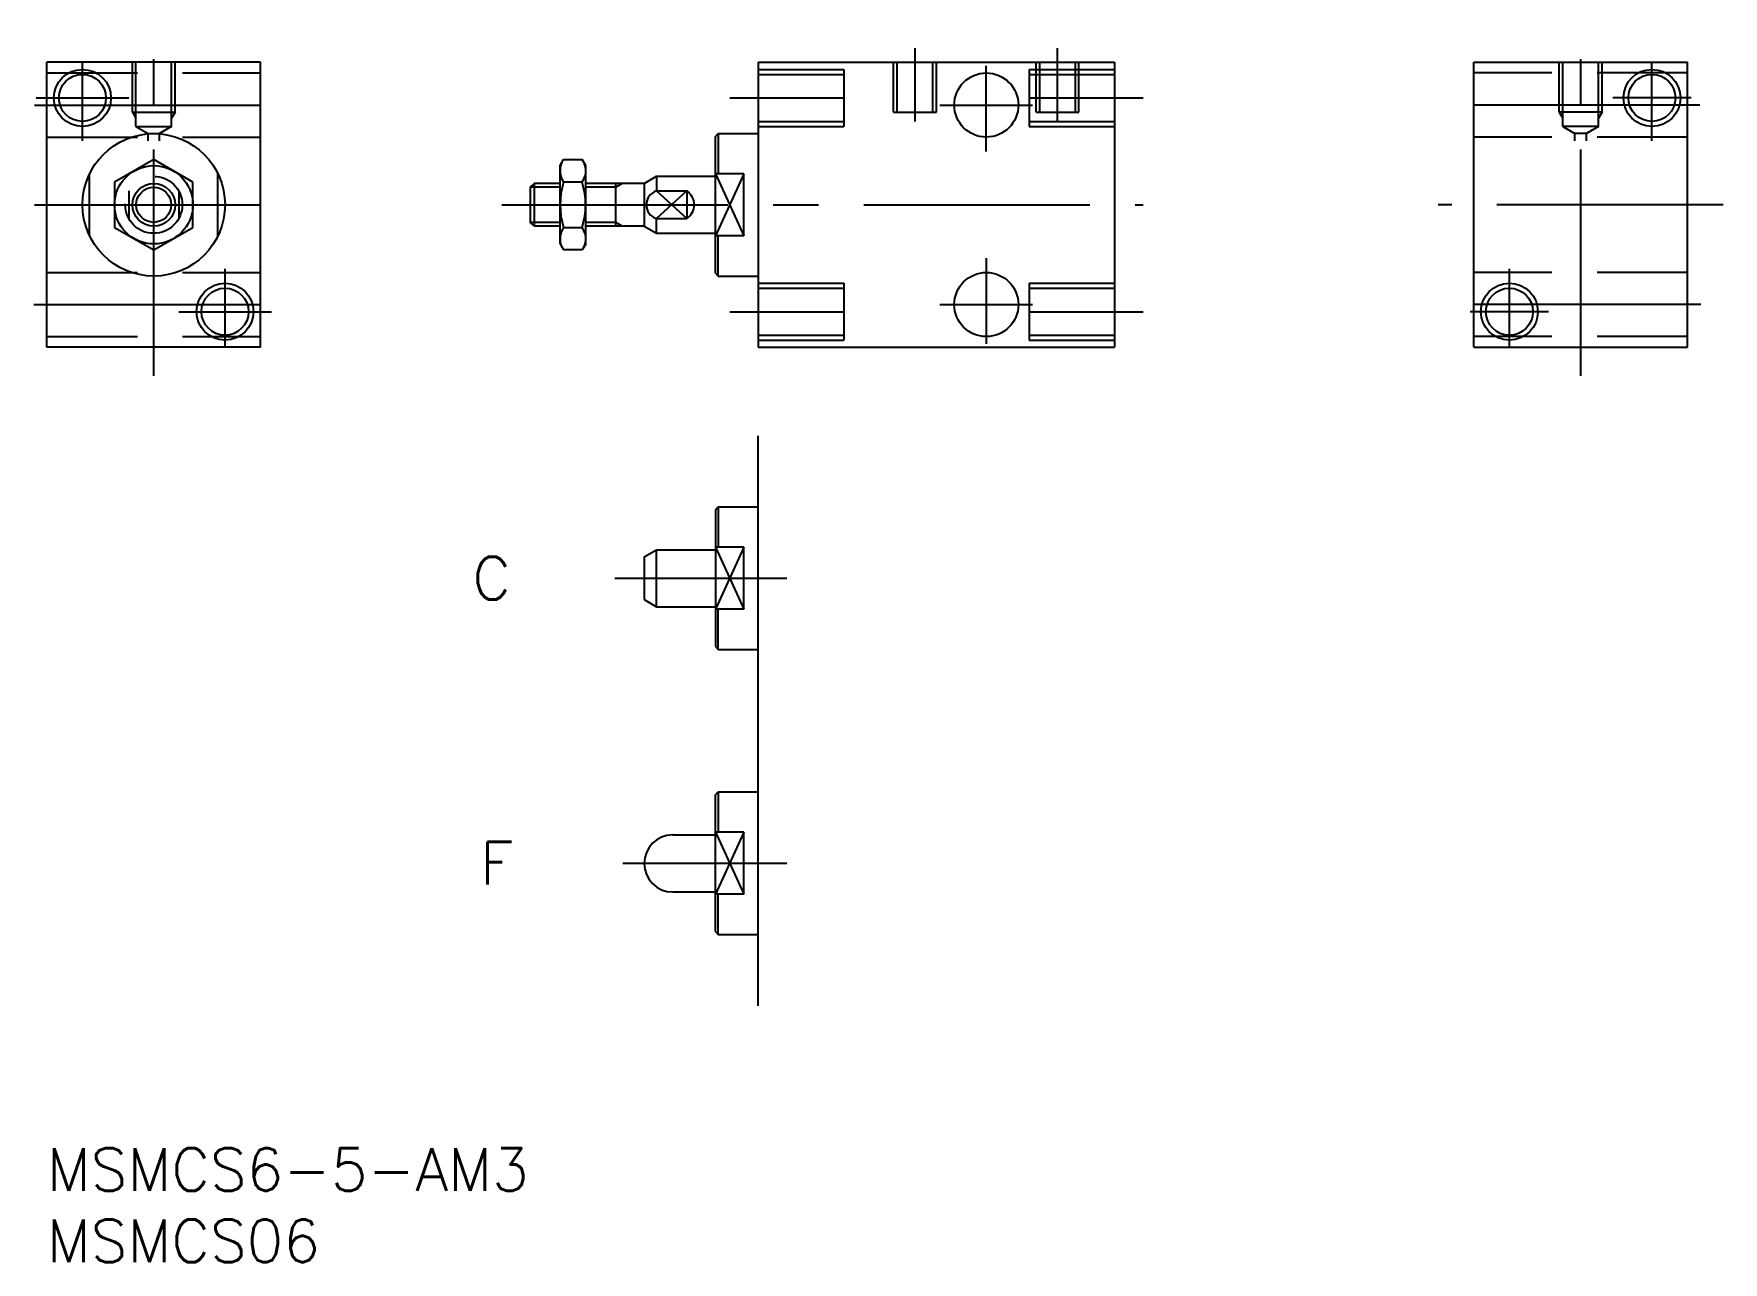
# Model space of a CAD drawing. Extents: x -1 to 118, y -8 to 78.
import ezdxf

# ---------------------------------------------------------------- set-up
doc = ezdxf.new("R2010")
doc.units = 0
doc.header["$LTSCALE"] = 0.5
doc.linetypes.add('CENTER', pattern=[50.8, 31.75, -6.35, 6.35, -6.35])
doc.linetypes.add('DASHED', pattern=[19.05, 12.7, -6.35])
for name, color, linetype in [('MSM_CENTER', 1, 'CENTER'), ('MSM_CONTINUOUS', 7, 'CONTINUOUS'), ('MSM_DASHED', 4, 'DASHED'), ('MSM_NARROW', 5, 'CONTINUOUS'), ('MSM_PART_NUMBER', 7, 'CONTINUOUS')]:
    doc.layers.add(name, color=color, linetype=linetype)
doc.styles.get("Standard").update_dxf_attribs({"font": 'txt.shx', "height": 1.2, "bigfont": 'bigfont.shx'})

# ---------------------------------------------------------------- blocks, each defined once
blk = doc.blocks.new('*U52')
at = {"layer": 'MSM_PART_NUMBER'}
blk.add_text('MSMCS6-5-AM3', height=3, dxfattribs=at).set_placement((0, -3))
blk = doc.blocks.new('*U53')
at = {"layer": 'MSM_PART_NUMBER'}
blk.add_text('MSMCS06', height=3, dxfattribs=at).set_placement((0, -8))
blk = doc.blocks.new('*U55')
at = {"layer": 'MSM_PART_NUMBER'}
blk.add_text('C', height=3, dxfattribs=at).set_placement((29.86, 38.5))
blk = doc.blocks.new('*U56')
at = {"layer": 'MSM_PART_NUMBER'}
blk.add_text('F', height=3, dxfattribs=at).set_placement((30.41, 18.5))

msp = doc.modelspace()

# ---------------------------------------------------------------- linework, layer by layer
at = {"layer": 'MSM_CENTER'}
for p, q in [((7.5, 54.2), (7.5, 78.2)), ((60.91, 72.05), (60.91, 77.19)), ((70.91, 72.05), (70.91, 77.19)), ((107.61, 54.2), (107.61, 78.2)), ((2.5, 70.7), (2.5, 76.2)), ((65.91, 69.95), (65.91, 75.95)), ((112.61, 70.7), (112.61, 76.2)), ((-0.75, 73.7), (5.75, 73.7)), ((47.91, 73.7), (55.91, 73.7)), ((68.91, 73.7), (76.91, 73.7)), ((115.36, 73.7), (109.86, 73.7)), ((-0.86, 73.2), (16.09, 73.2)), ((62.66, 73.2), (69.16, 73.2)), ((115.97, 73.2), (99.02, 73.2)), ((-0.86, 66.2), (16.09, 66.2)), ((31.91, 66.2), (76.91, 66.2)), ((117.61, 66.2), (97.61, 66.2)), ((12.5, 56.2), (12.5, 61.7)), ((65.91, 62.45), (65.91, 56.45)), ((102.61, 56.2), (102.61, 61.7)), ((-0.92, 59.2), (16.09, 59.2)), ((9.25, 58.7), (15.75, 58.7)), ((47.91, 58.7), (55.91, 58.7)), ((62.66, 59.2), (69.16, 59.2)), ((68.91, 58.7), (76.91, 58.7)), ((116.03, 59.2), (99.02, 59.2)), ((105.36, 58.7), (99.86, 58.7)), ((39.86, 40), (51.91, 40)), ((40.41, 20), (51.91, 20))]:
    msp.add_line(p, q, dxfattribs=at)
at = {"layer": 'MSM_CONTINUOUS'}
for p, q in [((0, 56.2), (0, 76.2)), ((15, 76.2), (0, 76.2)), ((15, 56.2), (15, 76.2)), ((49.91, 76.2), (74.91, 76.2)), ((49.91, 76.2), (49.91, 56.2)), ((74.91, 76.2), (74.91, 56.2)), ((100.11, 76.2), (115.11, 76.2)), ((100.11, 56.2), (100.11, 76.2)), ((115.11, 56.2), (115.11, 76.2)), ((6, 72.7), (6.25, 72.27)), ((46.91, 71), (47.11, 71.2)), ((47.11, 71.2), (49.91, 71.2)), ((47.11, 71.2), (47.11, 68.38)), ((46.91, 61.4), (46.91, 71)), ((7.5, 69.38), (4.75, 67.79)), ((10.25, 67.79), (7.5, 69.38)), ((36.01, 68.95), (36.25, 69.38)), ((36.01, 63.45), (36.01, 68.95)), ((36.25, 69.38), (37.56, 69.38)), ((37.81, 68.95), (37.56, 69.38)), ((37.81, 63.45), (37.81, 68.95)), ((3, 64.02), (3, 68.38)), ((4.75, 67.79), (4.75, 64.61)), ((10.25, 64.61), (10.25, 67.79)), ((12, 64.02), (12, 68.38)), ((33.91, 67.43), (34.18, 67.7)), ((34.18, 67.7), (34.18, 64.7)), ((36.01, 67.7), (34.18, 67.7)), ((37.56, 67.79), (36.25, 67.79)), ((41.91, 67.7), (37.81, 67.7)), ((39.91, 64.7), (39.91, 67.7)), ((41.91, 67.7), (42.77, 68.2)), ((41.91, 67.7), (41.91, 64.7)), ((42.77, 68.2), (42.77, 67.17)), ((42.77, 68.2), (46.91, 68.2)), ((48.91, 68.38), (46.91, 68.38)), ((48.91, 64.02), (48.91, 68.38)), ((33.91, 67.43), (33.91, 64.97)), ((42.77, 67.17), (44.91, 67.17)), ((44.91, 67.17), (44.91, 65.23)), ((42.77, 65.23), (44.91, 65.23)), ((42.77, 64.2), (42.77, 65.23)), ((4.75, 64.61), (7.5, 63.03)), ((7.5, 63.03), (10.25, 64.61)), ((34.18, 64.7), (33.91, 64.97)), ((36.01, 64.7), (34.18, 64.7)), ((36.25, 64.61), (37.56, 64.61)), ((41.91, 64.7), (37.81, 64.7)), ((41.91, 64.7), (42.77, 64.2)), ((42.77, 64.2), (46.91, 64.2)), ((48.91, 64.02), (46.91, 64.02)), ((47.11, 61.2), (47.11, 64.02)), ((36.01, 63.45), (36.25, 63.03)), ((37.56, 63.03), (36.25, 63.03)), ((37.81, 63.45), (37.56, 63.03)), ((46.91, 61.4), (47.11, 61.2)), ((47.11, 61.2), (49.91, 61.2)), ((15, 56.2), (0, 56.2)), ((49.91, 56.2), (74.91, 56.2)), ((100.11, 56.2), (115.11, 56.2)), ((49.91, 10), (49.91, 50)), ((46.91, 44.8), (47.11, 45)), ((46.91, 44.8), (46.91, 35.2)), ((47.11, 45), (49.91, 45)), ((47.11, 45), (47.11, 42.18)), ((41.91, 41.5), (42.77, 42)), ((41.91, 41.5), (41.91, 38.5)), ((42.77, 42), (46.91, 42)), ((42.77, 38), (42.77, 42)), ((48.91, 42.18), (46.91, 42.18)), ((48.91, 37.82), (48.91, 42.18)), ((41.91, 38.5), (42.77, 38)), ((42.77, 38), (46.91, 38)), ((48.91, 37.82), (46.91, 37.82)), ((47.11, 35), (47.11, 37.82)), ((46.91, 35.2), (47.11, 35)), ((47.11, 35), (49.91, 35)), ((46.91, 24.8), (47.11, 25)), ((47.11, 25), (49.91, 25)), ((47.11, 25), (47.11, 22.18)), ((46.91, 15.2), (46.91, 24.8)), ((43.91, 21.98), (46.91, 21.98)), ((48.91, 22.18), (46.91, 22.18)), ((48.91, 17.82), (48.91, 22.18)), ((43.91, 17.98), (46.91, 17.98)), ((48.91, 17.82), (46.91, 17.82)), ((47.11, 15), (47.11, 17.82)), ((46.91, 15.2), (47.11, 15)), ((47.11, 15), (49.91, 15))]:
    msp.add_line(p, q, dxfattribs=at)
for centre, radius in [((2.5, 73.7), 1.65), ((65.91, 73.2), 2.25), ((112.61, 73.7), 1.65), ((7.5, 66.2), 5), ((7.5, 66.2), 2.75), ((7.5, 66.2), 1.5), ((65.91, 59.2), 2.25), ((12.5, 58.7), 1.65), ((102.61, 58.7), 1.65)]:
    msp.add_circle(centre, radius, dxfattribs=at)
for centre, radius, start, end in [((37.41, 68.58), 1.41, 154.3842, 214.3842), ((36.4, 68.58), 1.41, 325.6158, 25.6158), ((41.26, 66.2), 5.25, 162.412, 197.588), ((32.55, 66.2), 5.25, 342.412, 17.588), ((43.08, 66.2), 1.02, 107.6578, 252.3422), ((44.26, 66.2), 1.16, 303.6276, 56.3724), ((37.41, 63.82), 1.41, 145.6158, 205.6158), ((36.4, 63.82), 1.41, 334.3842, 34.3842), ((43.91, 19.98), 2, 90, 270)]:
    msp.add_arc(centre, radius, start, end, dxfattribs=at)
at = {"layer": 'MSM_DASHED'}
for p, q in [((6, 72.7), (6, 76.2)), ((6.25, 71.7), (6.25, 76.2)), ((8.75, 71.7), (8.75, 76.2)), ((9, 72.7), (9, 76.2)), ((59.41, 72.7), (59.41, 76.2)), ((59.66, 72.7), (59.66, 76.2)), ((62.16, 72.7), (62.16, 76.2)), ((62.41, 72.7), (62.41, 76.2)), ((69.41, 72.7), (69.41, 76.2)), ((69.66, 72.7), (69.66, 76.2)), ((72.16, 72.7), (72.16, 76.2)), ((72.41, 72.7), (72.41, 76.2)), ((106.11, 72.7), (106.11, 76.2)), ((106.36, 71.7), (106.36, 76.2)), ((108.86, 71.7), (108.86, 76.2)), ((109.11, 72.7), (109.11, 76.2)), ((0, 75.45), (15, 75.45)), ((49.91, 75.7), (55.91, 75.7)), ((49.91, 75.35), (55.91, 75.35)), ((55.91, 75.7), (55.91, 71.7)), ((68.91, 75.7), (74.91, 75.7)), ((68.91, 75.7), (68.91, 71.7)), ((68.91, 75.35), (74.91, 75.35)), ((115.11, 75.45), (100.11, 75.45)), ((6, 72.7), (9, 72.7)), ((9, 72.7), (8.75, 72.27)), ((59.41, 72.7), (62.41, 72.7)), ((69.41, 72.7), (72.41, 72.7)), ((109.11, 72.7), (106.11, 72.7)), ((106.11, 72.7), (106.36, 72.27)), ((109.11, 72.7), (108.86, 72.27)), ((6.25, 71.7), (7.1, 71.21)), ((6.25, 71.7), (8.75, 71.7)), ((7.1, 70.68), (7.1, 71.21)), ((7.1, 71.21), (7.9, 71.21)), ((8.75, 71.7), (7.9, 71.21)), ((7.9, 70.68), (7.9, 71.21)), ((49.91, 72.05), (55.91, 72.05)), ((49.91, 71.7), (55.91, 71.7)), ((68.91, 72.05), (74.91, 72.05)), ((68.91, 71.7), (74.91, 71.7)), ((108.86, 71.7), (106.36, 71.7)), ((106.36, 71.7), (107.21, 71.21)), ((107.21, 70.68), (107.21, 71.21)), ((108.01, 71.21), (107.21, 71.21)), ((108.86, 71.7), (108.01, 71.21)), ((108.01, 70.68), (108.01, 71.21)), ((0, 70.95), (15, 70.95)), ((115.11, 70.95), (100.11, 70.95)), ((5.75, 67.17), (5.75, 65.23)), ((9.25, 67.17), (9.25, 65.23)), ((0, 61.45), (15, 61.45)), ((49.91, 60.7), (55.91, 60.7)), ((55.91, 60.7), (55.91, 56.7)), ((68.91, 60.7), (74.91, 60.7)), ((68.91, 60.7), (68.91, 56.7)), ((115.11, 61.45), (100.11, 61.45)), ((49.91, 60.35), (55.91, 60.35)), ((68.91, 60.35), (74.91, 60.35)), ((0, 56.95), (15, 56.95)), ((49.91, 57.05), (55.91, 57.05)), ((68.91, 57.05), (74.91, 57.05)), ((115.11, 56.95), (100.11, 56.95)), ((49.91, 56.7), (55.91, 56.7)), ((68.91, 56.7), (74.91, 56.7))]:
    msp.add_line(p, q, dxfattribs=at)
msp.add_circle((7.5, 66.2), 2, dxfattribs=at)
at = {"layer": 'MSM_NARROW'}
for p, q in [((40.37, 67.7), (39.91, 67.43)), ((46.91, 68.38), (48.91, 64.02)), ((48.91, 68.38), (46.91, 64.02)), ((36.01, 67.43), (33.91, 67.43)), ((39.91, 67.43), (37.81, 67.43)), ((42.77, 67.17), (44.91, 65.23)), ((44.91, 67.17), (42.77, 65.23)), ((36.01, 64.97), (33.91, 64.97)), ((39.91, 64.97), (37.81, 64.97)), ((40.37, 64.7), (39.91, 64.97)), ((46.91, 42.18), (48.91, 37.82)), ((48.91, 42.18), (46.91, 37.82)), ((46.91, 22.18), (48.91, 17.82)), ((48.91, 22.18), (46.91, 17.82))]:
    msp.add_line(p, q, dxfattribs=at)
for centre, radius in [((2.5, 73.7), 2), ((112.61, 73.7), 2), ((7.5, 66.2), 1.23), ((12.5, 58.7), 2), ((102.61, 58.7), 2)]:
    msp.add_circle(centre, radius, dxfattribs=at)

# ---------------------------------------------------------------- block references
at = {"layer": 'MSM_CONTINUOUS'}
for name in ['*U55', '*U56', '*U52', '*U53']:
    msp.add_blockref(name, (0, 0), dxfattribs=at)

doc.saveas('drawing.dxf')
